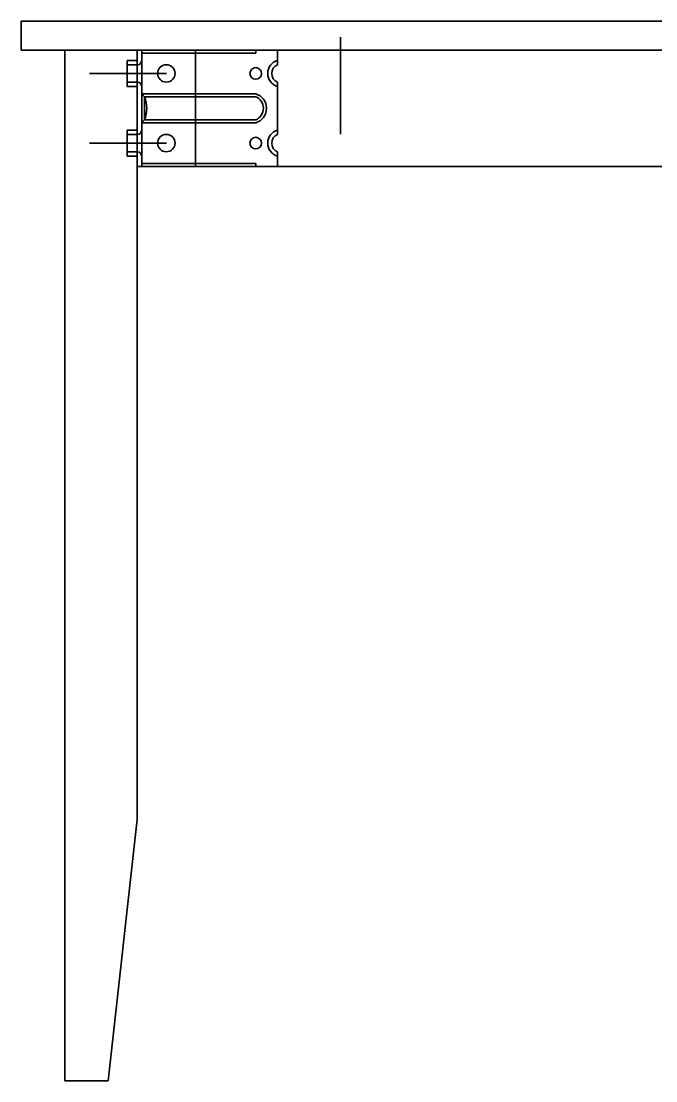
# Model space of a CAD drawing. Header units: millimetres. Extents: x 479 to 7862, y 682 to 3104.
# Drawn here: x 5759 to 6196, y 682 to 1412 of the extents above; entities that cross this region are included whole.
import ezdxf

# ---------------------------------------------------------------- set-up
doc = ezdxf.new("R2010")
doc.units = ezdxf.units.MM
doc.layers.add('IF-FURN', color=7, linetype='Continuous', lineweight=35)

msp = doc.modelspace()

# ---------------------------------------------------------------- linework, layer by layer
at = {"layer": 'IF-FURN'}
for p, q in [((5788.59, 1411.5), (5758.59, 1411.5)), ((5758.59, 1411.5), (5758.59, 1391.5)), ((5788.59, 1411.5), (6968.59, 1411.5)), ((6968.59, 1411.5), (5788.59, 1411.5)), ((5978.59, 1400.52), (5978.59, 1333.76)), ((5758.59, 1391.5), (5788.59, 1391.5)), ((5788.59, 681.5), (5788.59, 1391.5)), ((5788.59, 1391.5), (5788.59, 1391.5)), ((5788.59, 1391.5), (6968.59, 1391.5)), ((5838.59, 1051.45), (5838.59, 1391.5)), ((5838.59, 1391.5), (5838.59, 1331.5)), ((5838.59, 1391.5), (5838.59, 1331.5)), ((5838.59, 1391.5), (5838.59, 1384.5)), ((5878.59, 1391.5), (5838.59, 1391.5)), ((5838.59, 1391.5), (5838.59, 1384.5)), ((5841.59, 1391.5), (5841.59, 1311.5)), ((5841.59, 1311.5), (5841.59, 1391.5)), ((5920.15, 1389.5), (5841.59, 1389.5)), ((5878.59, 1311.5), (5878.59, 1391.5)), ((5878.59, 1391.5), (5935.15, 1391.5)), ((5935.15, 1391.5), (5920.15, 1391.5)), ((5920.15, 1391.5), (5920.15, 1389.5)), ((5935.15, 1391.5), (5935.15, 1384.5)), ((5838.59, 1384.5), (5831.59, 1384.5)), ((5831.59, 1384.5), (5831.59, 1381.5)), ((5831.59, 1381.5), (5835.59, 1381.5)), ((5831.59, 1381.5), (5831.59, 1369.5)), ((5835.59, 1381.5), (5838.59, 1381.5)), ((5838.59, 1381.5), (5838.59, 1369.5)), ((5935.15, 1384.5), (5935.15, 1381.5)), ((5858.59, 1375.5), (5805.65, 1375.5)), ((5831.59, 1366.5), (5831.59, 1369.5)), ((5831.59, 1369.5), (5835.59, 1369.5)), ((5838.59, 1366.5), (5831.59, 1366.5)), ((5835.59, 1369.5), (5838.59, 1369.5)), ((5835.59, 1369.5), (5838.59, 1369.5)), ((5838.59, 1366.5), (5838.59, 1351.5)), ((5838.59, 1359.5), (5838.59, 1366.5)), ((5935.15, 1366.5), (5935.15, 1369.5)), ((5935.15, 1366.5), (5935.15, 1333.5)), ((5878.59, 1361.5), (5841.59, 1361.5)), ((5841.59, 1361.5), (5841.59, 1359.5)), ((5841.59, 1361.5), (5843.59, 1359.5)), ((5843.59, 1359.5), (5843.59, 1343.5)), ((5843.59, 1359.5), (5920.15, 1359.5)), ((5920.15, 1361.5), (5878.59, 1361.5)), ((5878.59, 1361.5), (5878.59, 1341.5)), ((5838.59, 1336.5), (5838.59, 1351.5)), ((5838.59, 1343.5), (5838.59, 1336.5)), ((5841.59, 1343.5), (5841.59, 1341.5)), ((5841.59, 1341.5), (5843.59, 1343.5)), ((5843.59, 1343.5), (5920.15, 1343.5)), ((5838.59, 1336.5), (5831.59, 1336.5)), ((5831.59, 1336.5), (5831.59, 1333.5)), ((5878.59, 1341.5), (5841.59, 1341.5)), ((5878.59, 1341.5), (5920.15, 1341.5)), ((5831.59, 1333.5), (5835.59, 1333.5)), ((5831.59, 1321.5), (5831.59, 1333.5)), ((5835.59, 1333.5), (5838.59, 1333.5)), ((5835.59, 1333.5), (5838.59, 1333.5)), ((5838.59, 1321.5), (5838.59, 1333.5)), ((5838.59, 1331.5), (5838.59, 1311.5)), ((5858.59, 1327.5), (5805.65, 1327.5)), ((5831.59, 1318.5), (5831.59, 1321.5)), ((5831.59, 1321.5), (5835.59, 1321.5)), ((5835.59, 1321.5), (5838.59, 1321.5)), ((5935.15, 1321.5), (5935.15, 1311.5)), ((5838.59, 1318.5), (5831.59, 1318.5)), ((5838.59, 1311.5), (5838.59, 1318.5)), ((5838.59, 1311.5), (5838.59, 1318.5)), ((5838.59, 1311.5), (6918.59, 1311.5)), ((5838.59, 1311.5), (5878.59, 1311.5)), ((5878.59, 1311.5), (5838.59, 1311.5)), ((5920.15, 1313.5), (5841.59, 1313.5)), ((5935.15, 1311.5), (5878.59, 1311.5)), ((5920.15, 1311.5), (5920.15, 1313.5)), ((5838.59, 1051.45), (5838.59, 861.5)), ((5838.59, 861.5), (5818.59, 681.5)), ((5788.59, 681.5), (5818.59, 681.5))]:
    msp.add_line(p, q, dxfattribs=at)
for centre, radius in [((5858.59, 1375.5), 6), ((5920.15, 1375.5), 4), ((5858.59, 1327.5), 6), ((5920.15, 1327.5), 4)]:
    msp.add_circle(centre, radius, dxfattribs=at)
for centre, radius, start, end in [((5838.59, 1384.5), 3, 270, 0), ((5937.81, 1375.5), 9.38, 106.46054, 253.53946), ((5937.68, 1375.5), 6.51, 112.92403, 247.07597), ((5838.59, 1366.5), 3, 0, 90), ((5823.51, 1351.5), 21.61, 338.27114, 21.72886), ((5917.17, 1351.5), 10.43, 286.54752, 73.45248), ((5916.74, 1351.5), 8.7, 293.09088, 66.90912), ((5838.59, 1336.5), 3, 270, 0), ((5937.81, 1327.5), 9.38, 106.46054, 253.53946), ((5937.68, 1327.5), 6.51, 112.92403, 247.07597), ((5838.59, 1318.5), 3, 0, 90)]:
    msp.add_arc(centre, radius, start, end, dxfattribs=at)

doc.saveas('drawing.dxf')
